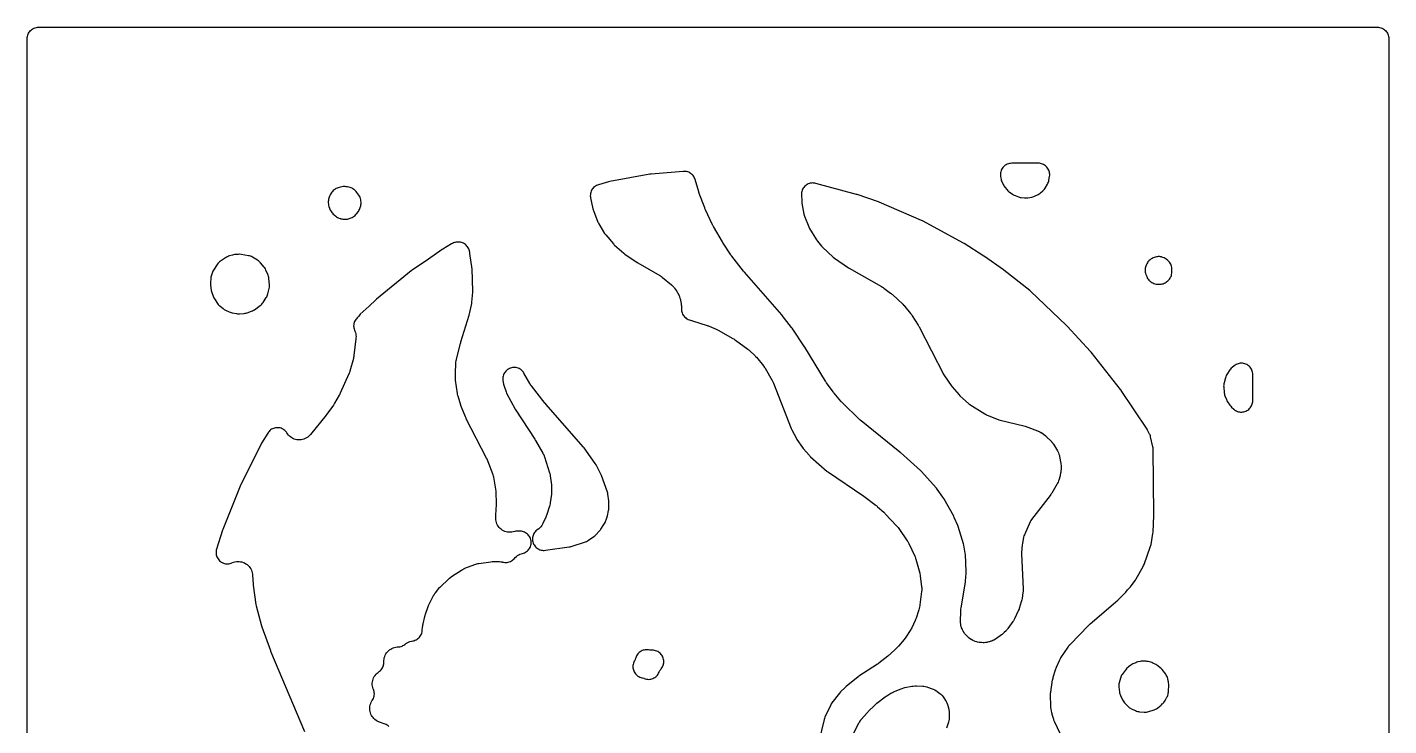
# Model space of a CAD drawing. Header units: millimetres. Extents: x 0 to 300, y 0 to 300.
# Drawn here: x -0.1 to 300.1, y 146.1 to 300.1 of the extents above; entities that cross this region are included whole.
import ezdxf

# ---------------------------------------------------------------- set-up
doc = ezdxf.new("R2010")
doc.units = ezdxf.units.MM
doc.layers.add('CUT', color=7, linetype='CONTINUOUS')

msp = doc.modelspace()

# ---------------------------------------------------------------- linework, layer by layer
at = {"layer": 'CUT'}
for points in [[(-0.15, 2.9225), (-0.15, 297), (-0.15, 297.5886), (-0.135, 297.8947), (-0.099, 298.1371), (-0.0395, 298.3748), (0.0431, 298.6056), (0.1479, 298.8271), (0.2738, 299.0373), (0.4198, 299.2341), (0.5844, 299.4156), (0.7659, 299.5802), (0.9627, 299.7262), (1.1729, 299.8521), (1.3944, 299.9569), (1.6252, 300.0395), (1.8629, 300.099), (2.1053, 300.135), (2.4114, 300.15), (297.5872, 300.15), (297.8933, 300.135), (298.1357, 300.099), (298.3734, 300.0395), (298.6041, 299.9569), (298.8256, 299.8521), (299.0358, 299.7262), (299.2326, 299.5802), (299.4142, 299.4156), (299.5787, 299.2341), (299.7247, 299.0373), (299.8507, 298.8271), (299.9554, 298.6056), (300.038, 298.3748), (300.0975, 298.1371), (300.1335, 297.8947), (300.1485, 297.5886), (300.1485, 2.4114)], [(227.6993, 144.4386), (226.4855, 146.8896), (226.4213, 147.0261), (226.4103, 147.0508), (226.2985, 147.331), (226.2896, 147.3565), (226.2422, 147.4997), (225.9686, 148.3877), (225.9116, 148.5936), (225.8768, 148.7345), (225.8316, 148.9433), (225.6666, 149.825), (225.6413, 149.9781), (225.6373, 150.0056), (225.6056, 150.3144), (225.604, 150.3421), (225.5977, 150.4972), (225.5523, 152.8465), (225.5526, 153.0063), (225.5533, 153.0349), (225.5743, 153.3537), (225.5774, 153.3822), (225.5981, 153.5406), (226.0036, 156.2028), (226.0274, 156.3416), (226.0321, 156.3664), (226.0953, 156.6409), (226.1019, 156.6653), (226.1412, 156.8006), (226.6625, 158.4771), (226.7292, 158.6727), (226.7782, 158.8042), (226.8556, 158.9958), (227.5142, 160.5042), (227.5825, 160.6518), (227.5953, 160.678), (227.7508, 160.9636), (227.7658, 160.9886), (227.8527, 161.1261), (229.4048, 163.4685), (229.5034, 163.6101), (229.5216, 163.635), (229.7377, 163.9037), (229.7581, 163.9268), (229.8752, 164.0535), (233.9129, 168.224), (234.0424, 168.3515), (234.1325, 168.4359), (234.268, 168.5569), (240.4147, 173.7834), (240.6329, 173.9929), (240.9748, 174.3636), (241.8919, 175.2496), (242.0274, 175.3911), (242.1513, 175.5428), (242.5484, 176.0697), (243.173, 176.7467), (243.3407, 176.949), (244.2717, 178.1997), (244.4529, 178.4804), (245.9961, 181.2642), (246.0886, 181.4487), (246.1656, 181.6402), (247.6059, 185.6987), (247.6664, 185.8943), (247.7107, 186.0941), (248.1385, 188.4833), (248.1752, 188.8134), (248.3376, 192.4795), (248.3386, 192.5053), (248.3388, 192.51), (248.3401, 192.6191), (248.1993, 207.1014), (248.1818, 207.3734), (248.1348, 207.6418), (247.6261, 209.8357), (247.5707, 210.036), (247.499, 210.2311), (247.4112, 210.4195), (246.9663, 211.2798), (246.826, 211.5179), (241.1199, 220.0786), (241.0996, 220.1086), (241.0959, 220.114), (241.0054, 220.2373), (234.5401, 228.5057), (234.398, 228.6719), (229.1835, 234.257), (229.165, 234.2766), (229.1616, 234.2802), (229.0811, 234.3608), (221.1406, 241.9579), (220.9562, 242.1178), (215.2809, 246.5737), (215.2609, 246.5893), (215.2572, 246.5921), (215.1708, 246.6556), (210.9485, 249.6228), (210.8919, 249.6614), (210.8792, 249.6698), (210.8368, 249.6973), (206.5112, 252.4393), (206.4831, 252.4568), (206.4781, 252.4599), (206.3575, 252.5296), (197.3074, 257.4265), (197.1075, 257.5234), (187.7809, 261.545), (187.7488, 261.5586), (187.743, 261.561), (187.6058, 261.6132), (182.9139, 263.2437), (182.8815, 263.2547), (182.8759, 263.2566), (182.7387, 263.2978), (173.7663, 265.718), (173.5267, 265.7701), (173.2832, 265.7986), (173.0381, 265.803), (172.7938, 265.7835), (172.5525, 265.7401), (172.3166, 265.6732), (172.0884, 265.5836), (171.8701, 265.4721), (171.6638, 265.3397), (171.4714, 265.1878), (171.2948, 265.0177), (171.1357, 264.8312), (170.9957, 264.63), (170.8761, 264.416), (170.7779, 264.1914), (170.7023, 263.9582), (170.6498, 263.7187), (170.6211, 263.4753), (170.6163, 263.2302), (170.6597, 261.7665), (170.6729, 261.5733), (170.7011, 261.3816), (171.1619, 258.9141), (171.2169, 258.6817), (171.2939, 258.4557), (172.2151, 256.1205), (172.3005, 255.9281), (172.4018, 255.7437), (173.917, 253.2396), (174.1282, 252.942), (175.0129, 251.8706), (175.2461, 251.6244), (177.6101, 249.4451), (177.8892, 249.2225), (180.96, 247.1132), (181.1432, 246.9987), (188.2715, 242.9605), (188.4763, 242.8357), (188.6125, 242.7465), (188.8089, 242.6089), (190.2647, 241.5174), (190.4165, 241.3973), (190.5174, 241.3132), (190.6628, 241.1854), (192.954, 239.0656), (193.1332, 238.8883), (193.2506, 238.7639), (193.4175, 238.575), (194.6968, 237.0241), (194.8391, 236.8403), (194.9318, 236.7126), (195.0624, 236.5203), (196.3704, 234.4603), (196.4569, 234.3171), (196.5135, 234.2186), (196.5935, 234.0717), (202.0406, 223.519), (202.1902, 223.2666), (203.6393, 221.1207), (203.8264, 220.8773), (205.3766, 219.0985), (205.5716, 218.8985), (207.4204, 217.2032), (207.5956, 217.0567), (207.7834, 216.9268), (211.0366, 214.89), (211.2159, 214.7877), (211.4031, 214.7007), (213.7988, 213.7041), (213.9788, 213.6372), (214.1634, 213.5844), (219.9839, 212.1568), (220.2016, 212.0964), (220.3484, 212.0508), (220.5623, 211.9773), (222.6913, 211.1732), (222.8494, 211.1094), (222.8774, 211.0973), (223.1593, 210.9604), (223.4277, 210.7984), (223.4531, 210.7815), (223.5927, 210.6836), (224.29, 210.1709), (224.4027, 210.0847), (224.4226, 210.0689), (224.6377, 209.8841), (224.6564, 209.8668), (224.7586, 209.7685), (225.5974, 208.9297), (225.7486, 208.7695), (225.7746, 208.7402), (226.0473, 208.3946), (226.0698, 208.3624), (226.1904, 208.1781), (227.0654, 206.7526), (227.1534, 206.6015), (227.1684, 206.5741), (227.3103, 206.2858), (227.4147, 206.0119), (227.5006, 205.7022), (227.5076, 205.6718), (227.5424, 205.5005), (227.8188, 203.9601), (227.8437, 203.8017), (227.8476, 203.7732), (227.8747, 203.4796), (227.8765, 203.1847), (227.8755, 203.156), (227.8662, 202.9959), (227.7881, 202.0105), (227.7686, 201.8241), (227.7643, 201.7909), (227.6975, 201.4221), (227.6899, 201.3894), (227.6427, 201.208), (227.3816, 200.2969), (227.3357, 200.1486), (227.327, 200.1222), (227.2259, 199.8554), (227.1032, 199.5978), (227.0902, 199.5732), (227.0148, 199.4376), (225.8479, 197.4346), (225.7172, 197.2262), (225.6239, 197.0878), (225.4798, 196.8884), (221.3768, 191.5882), (221.2107, 191.3452), (221.0742, 191.0844), (219.7824, 188.216), (219.6831, 187.9585), (219.6129, 187.6917), (219.3295, 186.3103), (219.2849, 185.9863), (219.1661, 184.326), (219.1624, 184.0331), (219.517, 176.2996), (219.5209, 176.1119), (219.5208, 176.0784), (219.5004, 175.7035), (219.4969, 175.6701), (219.4726, 175.4839), (219.2631, 174.1388), (219.2115, 173.8715), (219.1699, 173.6915), (219.0989, 173.4286), (218.6583, 172.0029), (218.6144, 171.8698), (218.6061, 171.8461), (218.5035, 171.5853), (218.4935, 171.5623), (218.435, 171.435), (217.6039, 169.7113), (217.5329, 169.5717), (217.5197, 169.547), (217.3607, 169.2774), (217.3455, 169.2539), (217.2577, 169.1243), (216.1331, 167.5365), (216.0485, 167.4218), (216.0329, 167.4015), (215.851, 167.1821), (215.8339, 167.163), (215.7368, 167.0586), (215.3323, 166.6401), (215.2065, 166.516), (215.1835, 166.4943), (214.9151, 166.2645), (214.8902, 166.2451), (214.7481, 166.1399), (213.6079, 165.3363), (213.4406, 165.2251), (213.4103, 165.206), (213.0592, 165.0112), (213.027, 164.9955), (212.8441, 164.9124), (212.5784, 164.8002), (212.4335, 164.7425), (212.4074, 164.7328), (212.1112, 164.6358), (212.0844, 164.6282), (211.9335, 164.589), (211.6769, 164.5281), (211.5198, 164.4942), (211.4915, 164.4888), (211.1992, 164.4454), (210.9042, 164.4271), (210.8754, 164.4266), (210.7146, 164.427), (210.3184, 164.4365), (210.141, 164.4449), (210.1093, 164.4472), (209.7851, 164.4858), (209.466, 164.555), (209.4354, 164.5632), (209.2649, 164.613), (208.9594, 164.7103), (208.7755, 164.7741), (208.743, 164.7864), (208.4152, 164.9296), (208.104, 165.1061), (208.0747, 165.1248), (207.9134, 165.2337), (207.6021, 165.4558), (207.4642, 165.559), (207.44, 165.578), (207.2003, 165.7847), (206.9806, 166.0125), (206.9603, 166.0356), (206.8495, 166.1674), (206.6066, 166.4705), (206.4893, 166.625), (206.4691, 166.6531), (206.276, 166.9528), (206.115, 167.2709), (206.101, 167.3026), (206.0271, 167.4819), (205.9388, 167.7128), (205.8779, 167.8846), (205.8677, 167.9156), (205.779, 168.2388), (205.7271, 168.5401), (205.7025, 168.8743), (205.7017, 168.9068), (205.7017, 169.0892), (205.7572, 171.4158), (205.7729, 171.6799), (205.7898, 171.8586), (205.824, 172.1208), (206.7706, 177.8055), (206.7765, 177.8428), (206.7776, 177.8497), (206.7962, 178.0071), (206.9477, 179.7544), (206.954, 180.0939), (206.7665, 183.8841), (206.7342, 184.1791), (206.4402, 185.9108), (206.3631, 186.2334), (205.1785, 190.0497), (205.0882, 190.2947), (204.3255, 192.0716), (204.2043, 192.3161), (201.9796, 196.2501), (201.828, 196.4861), (200.5227, 198.288), (200.3654, 198.4837), (197.0288, 202.2317), (196.8319, 202.4294), (192.437, 206.3762), (192.4174, 206.3936), (192.4138, 206.3967), (192.329, 206.4681), (183.7606, 213.3528), (183.6309, 213.462), (183.5444, 213.5382), (183.4196, 213.6531), (179.6473, 217.2916), (179.501, 217.4407), (179.4046, 217.5447), (179.2669, 217.7018), (177.8191, 219.4487), (177.7402, 219.5471), (177.6878, 219.6149), (177.6123, 219.716), (176.1479, 221.7466), (176.0628, 221.8698), (176.0066, 221.9547), (175.9264, 222.0812), (171.3798, 229.5828), (171.3446, 229.6392), (171.3366, 229.6518), (171.3096, 229.6928), (168.562, 233.7868), (168.5411, 233.8174), (168.5373, 233.8229), (168.4448, 233.9479), (166.3532, 236.598), (166.3379, 236.6171), (166.3354, 236.6203), (166.2701, 236.6981), (158.035, 246.1146), (157.9658, 246.1959), (157.9196, 246.2519), (157.8528, 246.3353), (155.2775, 249.6425), (155.1897, 249.7598), (155.1317, 249.8407), (155.0486, 249.9614), (153.3543, 252.528), (153.292, 252.6256), (153.2506, 252.6927), (153.1914, 252.7922), (151.2083, 256.2423), (151.1386, 256.3692), (151.0928, 256.4564), (151.0281, 256.5859), (149.4461, 259.9081), (149.3783, 260.0588), (149.3346, 260.1622), (149.2735, 260.3158), (148.0826, 263.5157), (148.0403, 263.6356), (148.0129, 263.7176), (147.9747, 263.8388), (147.1624, 266.5762), (147.0816, 266.8064), (146.9788, 267.0277), (146.8549, 267.2379), (146.7112, 267.435), (146.5488, 267.6172), (146.3695, 267.7827), (146.1749, 267.9299), (145.9669, 268.0574), (145.7475, 268.1641), (145.5187, 268.2488), (145.2827, 268.3109), (145.0418, 268.3496), (144.7983, 268.3647), (144.5544, 268.356), (137.4287, 267.7518), (137.1996, 267.7216), (128.3245, 266.1336), (128.0652, 266.0728), (125.8422, 265.4247), (125.6066, 265.3431), (125.3803, 265.2384), (125.1656, 265.1117), (124.9645, 264.9642), (124.7792, 264.7975), (124.6114, 264.6131), (124.4628, 264.4129), (124.3348, 264.1989), (124.2288, 263.9732), (124.1458, 263.7381), (124.0867, 263.4959), (124.052, 263.249), (124.042, 262.9998), (124.0569, 262.7509), (124.0965, 262.5048), (124.6028, 260.1236), (124.6562, 259.9163), (124.7272, 259.7144), (125.7366, 257.1926), (125.8191, 257.0086), (125.9161, 256.8318), (127.2074, 254.6879), (127.3181, 254.5198), (127.4419, 254.3613), (129.1368, 252.3617), (129.2622, 252.2245), (129.3974, 252.0969), (131.4209, 250.3261), (131.6703, 250.1341), (134.3853, 248.3048), (134.4124, 248.2868), (134.4173, 248.2835), (134.5341, 248.2115), (139.4096, 245.3876), (139.5446, 245.3055), (139.5685, 245.2903), (139.8279, 245.1092), (139.8505, 245.092), (139.9742, 244.9934), (141.9709, 243.3329), (142.0958, 243.2243), (142.1177, 243.2044), (142.3336, 242.99), (142.5297, 242.7573), (142.5478, 242.7339), (142.6459, 242.6006), (143.0302, 242.0532), (143.1204, 241.9188), (143.136, 241.8944), (143.2984, 241.6146), (143.3118, 241.5889), (143.3838, 241.444), (143.6336, 240.9128), (143.7031, 240.7558), (143.7149, 240.7275), (143.8225, 240.4308), (143.9025, 240.1256), (143.9089, 240.0955), (143.941, 239.9269), (144.0745, 239.1243), (144.1052, 238.8972), (144.1213, 238.7424), (144.1381, 238.5138), (144.1652, 237.8775), (144.1885, 237.6268), (144.237, 237.3797), (144.3101, 237.1388), (144.407, 236.9064), (144.5269, 236.6849), (144.6684, 236.4767), (144.8301, 236.2837), (145.0104, 236.1079), (145.2075, 235.9512), (145.4194, 235.8151), (145.6438, 235.701), (145.8786, 235.6101), (146.1214, 235.5433), (146.3798, 235.486), (146.4096, 235.4779), (146.5753, 235.4289), (149.792, 234.3967), (149.9651, 234.3365), (150.0816, 234.2927), (150.2516, 234.224), (151.8179, 233.5465), (151.9813, 233.4711), (152.091, 233.4173), (152.2506, 233.3341), (155.4967, 231.5428), (155.7162, 231.4118), (155.8619, 231.3179), (156.0719, 231.1722), (158.8028, 229.1365), (158.9674, 229.0065), (159.0766, 228.9152), (159.2336, 228.7762), (160.2206, 227.8523), (160.3924, 227.6806), (160.5053, 227.5603), (160.6657, 227.3779), (162.2108, 225.501), (162.3033, 225.384), (162.3194, 225.3628), (162.49, 225.1183), (162.5044, 225.0958), (162.5823, 224.9687), (164.1684, 222.2599), (164.2424, 222.1275), (164.2551, 222.1035), (164.3867, 221.8304), (164.3975, 221.8055), (164.4548, 221.6652), (168.3101, 211.6658), (168.4549, 211.3554), (169.4909, 209.4818), (169.6221, 209.2702), (170.8588, 207.4808), (171.0065, 207.2879), (172.3598, 205.6875), (172.4893, 205.5457), (172.6294, 205.4143), (176.3107, 202.2168), (176.5506, 202.0326), (184.1503, 196.8986), (184.2384, 196.8373), (184.2976, 196.7947), (184.3839, 196.7309), (187.0871, 194.6701), (187.2028, 194.5783), (187.2801, 194.5143), (187.3921, 194.418), (188.7754, 193.1797), (188.8973, 193.0656), (188.9784, 192.9863), (189.0951, 192.8669), (191.6267, 190.1582), (191.8073, 189.9501), (191.9246, 189.8045), (192.0894, 189.5838), (193.9616, 186.8741), (194.0472, 186.7446), (194.062, 186.7211), (194.2168, 186.452), (194.2296, 186.4273), (194.2985, 186.2882), (195.6026, 183.5108), (195.6657, 183.3689), (195.6764, 183.3433), (195.7847, 183.0523), (195.7933, 183.0259), (195.8383, 182.8773), (196.7075, 179.777), (196.744, 179.6365), (196.7501, 179.6112), (196.8066, 179.3263), (196.8107, 179.3006), (196.8306, 179.1568), (197.1216, 176.7108), (197.1372, 176.5501), (197.1394, 176.5213), (197.149, 176.2246), (197.133, 175.9282), (197.1302, 175.8994), (197.1112, 175.7391), (196.6116, 172.1924), (196.5842, 172.0258), (196.5787, 171.9961), (196.5017, 171.6674), (196.4935, 171.6383), (196.444, 171.4768), (195.9115, 169.8706), (195.8333, 169.6566), (195.7758, 169.513), (195.6848, 169.3042), (194.9285, 167.7046), (194.8075, 167.4703), (194.7198, 167.3142), (194.5826, 167.089), (193.6308, 165.6437), (193.5005, 165.4582), (193.4082, 165.335), (193.2668, 165.1577), (192.0112, 163.6769), (191.8683, 163.5178), (191.7683, 163.4127), (191.6166, 163.262), (190.0448, 161.7876), (189.9101, 161.6672), (189.8167, 161.5877), (189.6764, 161.4739), (187.678, 159.9322), (187.5694, 159.8515), (187.4946, 159.798), (187.3832, 159.7213), (183.2968, 157.015), (183.1278, 156.8925), (180.4508, 154.7782), (180.2318, 154.5834), (179.2262, 153.577), (179.0083, 153.3279), (177.3425, 151.148), (177.1951, 150.9328), (177.071, 150.7034), (175.7721, 147.9711), (175.6719, 147.7281), (175.5977, 147.4759), (173.3695, 138.1018)], [(79.6121, 145.967), (79.4237, 146.1228), (79.2209, 146.2594), (79.0058, 146.3756), (78.7804, 146.4702), (77.5508, 146.9167), (77.3826, 146.9823), (77.3528, 146.9948), (77.0533, 147.1375), (76.7938, 147.2934), (76.5505, 147.4735), (76.3256, 147.6761), (76.1213, 147.8995), (75.9394, 148.1414), (75.7815, 148.3997), (75.6493, 148.672), (75.5438, 148.9558), (75.4661, 149.2483), (75.4169, 149.547), (75.3967, 149.8491), (75.4055, 150.1517), (75.4435, 150.452), (75.5101, 150.7473), (75.6048, 151.0348), (75.7267, 151.3119), (75.8747, 151.576), (75.9617, 151.7012), (76.0959, 151.9172), (76.2075, 152.1457), (76.2954, 152.3843), (76.3585, 152.6307), (76.3963, 152.8822), (76.4083, 153.1362), (76.3945, 153.3901), (76.3549, 153.6413), (76.29, 153.8872), (76.2005, 154.1252), (76.1512, 154.2386), (76.055, 154.5384), (75.9893, 154.8464), (75.9547, 155.1594), (75.9516, 155.4742), (75.98, 155.7878), (76.0396, 156.097), (76.1299, 156.3987), (76.2498, 156.6899), (76.3983, 156.9676), (76.5738, 157.229), (76.7746, 157.4716), (76.9987, 157.6929), (77.2437, 157.8906), (77.3818, 157.9809), (77.5799, 158.1247), (77.763, 158.2871), (77.9293, 158.4667), (78.0772, 158.6617), (78.2054, 158.8702), (78.3126, 159.0902), (78.3978, 159.3197), (78.4601, 159.5564), (78.4989, 159.7981), (78.514, 160.0424), (78.5085, 160.1929), (78.5102, 160.193), (78.5101, 160.195), (78.5137, 160.5273), (78.5462, 160.8287), (78.6076, 161.1255), (78.6973, 161.4151), (78.8144, 161.6947), (78.9579, 161.9617), (79.1264, 162.2137), (79.3184, 162.4483), (79.5321, 162.6632), (79.7655, 162.8567), (80.0165, 163.0267), (80.2826, 163.1718), (80.5615, 163.2906), (80.8505, 163.382), (81.147, 163.4452), (81.4482, 163.4795), (81.5913, 163.4819), (81.8271, 163.4971), (82.0604, 163.5345), (82.2892, 163.5937), (82.5113, 163.6743), (82.7248, 163.7754), (82.9278, 163.8963), (83.1186, 164.0358), (83.1832, 164.088), (83.3372, 164.2057), (83.3652, 164.2261), (83.664, 164.4199), (83.9534, 164.5677), (84.2565, 164.6848), (84.5701, 164.77), (84.8867, 164.8217), (85.1344, 164.8751), (85.3754, 164.9534), (85.6072, 165.0556), (85.8275, 165.1808), (86.034, 165.3277), (86.2246, 165.4947), (86.3973, 165.6801), (86.5503, 165.882), (86.6821, 166.0984), (86.7913, 166.3271), (86.8768, 166.5656), (86.9377, 166.8115), (86.9735, 167.0624), (87.0506, 167.9099), (87.0822, 168.1618), (87.1093, 168.3319), (87.1579, 168.581), (87.5299, 170.1979), (87.5847, 170.4077), (87.6259, 170.5491), (87.6927, 170.7554), (88.2837, 172.4164), (88.3775, 172.6541), (88.4467, 172.8132), (88.5565, 173.044), (89.474, 174.8141), (89.553, 174.9586), (89.5677, 174.9842), (89.7442, 175.262), (89.7611, 175.2861), (89.8533, 175.4121), (89.8669, 175.4296), (90.8537, 176.6491), (90.8952, 176.6902), (92.8396, 178.5408), (92.967, 178.6566), (92.9903, 178.6768), (93.2604, 178.8903), (93.2854, 178.9082), (93.4276, 179.0055), (95.6552, 180.4553), (95.8179, 180.5554), (95.8474, 180.5726), (96.187, 180.7473), (96.2181, 180.7613), (96.3942, 180.8354), (98.5529, 181.6806), (98.76, 181.7547), (98.7972, 181.7668), (99.2225, 181.8781), (99.2609, 181.8858), (99.4777, 181.9225), (102.1117, 182.2897), (102.3812, 182.3174), (102.5646, 182.3296), (102.8355, 182.3377), (103.776, 182.3321), (103.9502, 182.327), (103.9813, 182.3253), (104.3001, 182.2937), (104.5869, 182.238), (104.6686, 182.214), (104.9164, 182.155), (105.1689, 182.1215), (105.4235, 182.1138), (105.6776, 182.1321), (105.9285, 182.1762), (106.1736, 182.2456), (106.4103, 182.3395), (106.6363, 182.4571), (106.8492, 182.597), (107.0467, 182.7579), (107.2268, 182.938), (107.4952, 183.2353), (107.7272, 183.4457), (107.9789, 183.6321), (108.248, 183.7924), (108.5316, 183.9252), (108.8271, 184.0291), (109.0887, 184.0927), (109.3253, 184.1628), (109.5539, 184.2559), (109.7721, 184.371), (109.978, 184.5071), (110.1694, 184.6629), (110.3445, 184.8367), (110.5017, 185.027), (110.6393, 185.2318), (110.7561, 185.4492), (110.8508, 185.6771), (110.9227, 185.9132), (110.9709, 186.1552), (110.995, 186.4008), (110.9948, 186.6475), (110.9702, 186.8931), (110.9216, 187.135), (110.8493, 187.371), (110.7542, 187.5987), (110.637, 187.8159), (110.499, 188.0205), (110.3415, 188.2105), (110.1661, 188.384), (109.9744, 188.5394), (109.7683, 188.6751), (109.5498, 188.7899), (109.3211, 188.8825), (109.0844, 188.9522), (108.8419, 188.9982), (108.5961, 189.02), (108.1499, 189.0376), (107.8913, 189.0343), (107.6343, 189.0044), (107.3818, 188.9481), (107.0163, 188.8464), (106.7086, 188.7919), (106.3995, 188.7682), (106.0895, 188.775), (105.7817, 188.8123), (105.4791, 188.8797), (105.1846, 188.9767), (104.901, 189.1021), (104.6312, 189.2549), (104.3778, 189.4334), (104.1431, 189.6361), (103.9296, 189.8609), (103.7392, 190.1056), (103.5739, 190.3679), (103.4352, 190.6452), (103.3245, 190.9348), (103.2428, 191.2339), (103.191, 191.5396), (103.1695, 191.8489), (103.1795, 192.1886), (103.1824, 192.2258), (103.1983, 192.3846), (103.1985, 192.386), (103.2115, 192.5251), (103.3686, 194.9266), (103.3726, 195.1734), (103.2941, 197.5187), (103.2632, 197.8355), (102.7636, 200.9151), (102.7067, 201.1765), (102.6222, 201.4303), (101.2567, 204.8996), (101.1548, 205.1252), (96.6957, 213.8169), (96.6257, 213.9607), (96.5803, 214.0594), (96.5165, 214.2061), (95.6227, 216.3885), (95.5583, 216.5572), (95.5173, 216.6729), (95.4611, 216.8446), (94.8681, 218.8149), (94.8302, 218.9497), (94.8239, 218.974), (94.7634, 219.2473), (94.7589, 219.2719), (94.7364, 219.4101), (94.3203, 222.2993), (94.3092, 222.8976), (94.3049, 223.1275), (94.303, 223.2288), (94.2918, 223.8316), (94.3828, 226.0202), (94.3959, 226.2135), (94.3991, 226.248), (94.4551, 226.6313), (94.4618, 226.6652), (94.5046, 226.8543), (95.4262, 230.489), (95.4528, 230.5882), (95.4718, 230.6553), (95.5011, 230.7537), (97.3522, 236.6736), (97.4168, 236.9252), (97.8837, 239.2391), (97.9226, 239.5048), (98.1241, 241.6978), (98.133, 242.0158), (98.0513, 244.3045), (98.0512, 244.4761), (98.0354, 244.7493), (97.9702, 246.5732), (97.9494, 246.8178), (97.4878, 250.2434), (97.4491, 250.459), (97.3645, 250.8344), (97.2999, 251.0677), (97.2131, 251.2937), (97.1048, 251.5103), (96.9761, 251.7153), (96.8281, 251.9069), (96.6623, 252.0833), (96.4802, 252.2429), (96.2835, 252.3841), (96.0741, 252.5056), (95.8539, 252.6062), (95.625, 252.6851), (95.3896, 252.7415), (95.1498, 252.7749), (94.9079, 252.7849), (94.6661, 252.7715), (94.4268, 252.7347), (94.2198, 252.682), (94.0823, 252.652), (93.8536, 252.5785), (93.633, 252.4834), (93.4226, 252.3676), (91.5156, 251.1954), (91.4915, 251.1803), (91.4871, 251.1776), (91.3871, 251.1111), (88.3369, 248.9764), (84.7194, 246.5521), (84.5345, 246.4154), (76.895, 240.2067), (76.7292, 240.0592), (75.276, 238.6466), (73.2956, 236.8476), (73.1146, 236.6653), (72.9532, 236.4654), (72.8181, 236.2575), (72.604, 236.0494), (72.4396, 235.8734), (72.2929, 235.6825), (72.1653, 235.4783), (72.0579, 235.2628), (71.9717, 235.0379), (71.9076, 234.8058), (71.866, 234.5686), (71.8475, 234.3285), (71.8522, 234.0878), (71.8801, 233.8486), (71.9308, 233.6132), (72.0039, 233.3838), (72.0987, 233.1625), (72.1112, 233.1367), (72.2158, 232.8573), (72.2935, 232.5692), (72.3435, 232.275), (72.3653, 231.9774), (72.3583, 231.6504), (72.3561, 231.6187), (72.3396, 231.4415), (71.9134, 227.7972), (71.872, 227.5282), (71.8373, 227.347), (71.7766, 227.0818), (71.0344, 224.3096), (70.9922, 224.164), (70.9842, 224.138), (70.8824, 223.8525), (70.8722, 223.8273), (70.8127, 223.6878), (68.9009, 219.4447), (68.8222, 219.2809), (68.7662, 219.171), (68.6797, 219.0112), (67.6559, 217.2241), (67.5567, 217.0608), (67.4866, 216.9516), (67.3792, 216.7935), (65.9621, 214.8175), (65.8918, 214.7227), (65.843, 214.6591), (65.7698, 214.5666), (62.3394, 210.3684), (62.2179, 210.227), (62.1956, 210.2023), (61.9535, 209.9598), (61.7119, 209.7616), (61.4517, 209.5884), (61.1756, 209.4419), (60.8863, 209.3235), (60.5868, 209.2344), (60.2798, 209.1754), (59.9685, 209.1473), (59.656, 209.1501), (59.3452, 209.184), (59.0394, 209.2486), (58.7415, 209.3432), (58.4545, 209.4669), (58.1812, 209.6185), (57.9242, 209.7965), (57.6862, 209.9991), (57.4695, 210.2244), (57.2763, 210.47), (57.1376, 210.6876), (56.9983, 210.8847), (56.8405, 211.0675), (56.6659, 211.2341), (56.476, 211.3832), (56.2726, 211.5132), (56.0576, 211.6231), (55.833, 211.7116), (55.601, 211.7781), (55.3636, 211.8219), (55.123, 211.8426), (54.8816, 211.8401), (54.6416, 211.8142), (54.4052, 211.7653), (54.1746, 211.6938), (53.952, 211.6005), (53.7394, 211.4861), (53.5389, 211.3517), (53.3522, 211.1986), (53.1812, 211.0282), (53.0274, 210.8421), (52.8923, 210.6421), (51.544, 208.4218), (51.4446, 208.2419), (46.8983, 199.1463), (46.8141, 198.9592), (42.9849, 189.4114), (42.971, 189.3759), (42.9685, 189.3694), (42.9158, 189.2175), (41.6183, 185.0503), (41.5559, 184.8076), (41.5181, 184.5598), (41.5053, 184.3095), (41.5176, 184.0592), (41.555, 183.8114), (41.6169, 183.5685), (41.7028, 183.3331), (41.8119, 183.1075), (41.9431, 182.8939), (42.0949, 182.6946), (42.266, 182.5114), (42.4545, 182.3463), (42.6586, 182.2008), (42.8762, 182.0766), (43.1052, 181.9748), (43.3433, 181.8964), (43.588, 181.8422), (43.8368, 181.8128), (44.0874, 181.8085), (44.3372, 181.8292), (44.5836, 181.8749), (44.8242, 181.945), (44.9885, 182.0114), (44.9887, 182.0109), (45.3652, 182.163), (45.6661, 182.251), (45.9743, 182.3086), (46.2867, 182.3351), (46.6002, 182.3305), (46.9117, 182.2946), (47.2181, 182.2279), (47.5163, 182.131), (47.8034, 182.0049), (48.0764, 181.8509), (48.3328, 181.6704), (48.57, 181.4653), (48.7855, 181.2376), (48.9773, 180.9895), (49.1434, 180.7236), (49.2823, 180.4425), (49.3924, 180.1489), (49.4727, 179.8459), (49.5273, 179.5065), (49.531, 179.4733), (49.5468, 179.287), (49.6628, 177.3455), (49.6653, 177.3075), (49.6659, 177.3006), (49.683, 177.1411), (50.2848, 172.843), (50.3415, 172.5588), (51.4978, 168.1248), (51.5705, 167.893), (53.4842, 162.6878), (53.508, 162.6255), (53.5136, 162.6116), (53.5323, 162.566), (61.0027, 144.8343)], [(181.7611, 143.7877), (183.3689, 146.809), (183.4693, 146.9858), (183.488, 147.0169), (183.7166, 147.3529), (183.7386, 147.3817), (183.8663, 147.54), (185.0336, 148.9092), (185.1433, 149.0323), (185.2196, 149.1142), (185.3347, 149.2324), (186.8066, 150.6794), (186.9707, 150.8314), (187.0851, 150.9312), (187.258, 151.0732), (189.096, 152.4925), (189.2911, 152.6334), (189.4264, 152.7247), (189.6301, 152.8527), (190.3289, 153.2615), (190.5462, 153.3791), (190.6962, 153.4541), (190.9208, 153.5572), (192.6246, 154.2723), (192.8007, 154.3411), (192.8325, 154.3526), (193.1939, 154.463), (193.2267, 154.4713), (193.4112, 154.5127), (194.9878, 154.8253), (195.2144, 154.863), (195.2548, 154.8685), (195.7126, 154.9021), (195.7534, 154.9026), (195.983, 154.8983), (197.4043, 154.8282), (197.5773, 154.8156), (197.6082, 154.8127), (197.9239, 154.7676), (198.234, 154.6935), (198.2639, 154.6849), (198.4294, 154.6331), (199.4472, 154.288), (199.641, 154.2162), (199.6752, 154.2025), (200.0192, 154.0417), (200.3435, 153.8441), (200.3738, 153.8232), (200.5408, 153.7015), (201.1505, 153.2306), (201.3131, 153.0976), (201.3414, 153.0731), (201.6186, 152.8045), (201.864, 152.5066), (201.8861, 152.4764), (202.0056, 152.3036), (202.4142, 151.6758), (202.5209, 151.5017), (202.5391, 151.4701), (202.7084, 151.1352), (202.8403, 150.7839), (202.8512, 150.7491), (202.9071, 150.5527), (203.0983, 149.8047), (203.1393, 149.6259), (203.1459, 149.5938), (203.197, 149.2606), (203.2154, 148.924), (203.2156, 148.8912), (203.2121, 148.7079), (203.1714, 147.7698), (203.1592, 147.589), (203.1562, 147.5567), (203.1097, 147.2269), (203.0316, 146.9031), (203.0225, 146.872), (202.9674, 146.6994), (202.57, 145.5518)]]:
    msp.add_lwpolyline(points, dxfattribs=at)
for points in [[(216.0049, 269.9488), (215.7782, 269.8381), (215.5638, 269.705), (215.3639, 269.551), (215.1805, 269.3776), (215.0155, 269.1867), (214.8707, 268.9801), (214.7474, 268.7599), (214.6469, 268.5284), (214.5703, 268.288), (214.5183, 268.0411), (214.4914, 267.7901), (214.49, 267.5378), (214.514, 267.2866), (214.5793, 266.8423), (214.6258, 266.6059), (214.6948, 266.375), (214.7857, 266.1519), (215.1139, 265.4458), (215.2134, 265.2539), (215.3292, 265.0713), (215.4603, 264.8993), (215.9876, 264.2664), (216.1313, 264.1082), (216.2879, 263.9629), (216.4564, 263.8315), (217.1679, 263.324), (217.3496, 263.2058), (217.5409, 263.1039), (217.7403, 263.0189), (218.489, 262.7376), (218.6846, 262.6731), (218.8847, 262.625), (219.0882, 262.5935), (219.8212, 262.5108), (220.0704, 262.4952), (220.3199, 262.5046), (220.5672, 262.5388), (221.4094, 262.6984), (221.6279, 262.7502), (221.841, 262.8213), (222.0468, 262.9112), (222.8174, 263.2901), (223.0045, 263.3922), (223.1823, 263.5099), (223.3494, 263.6424), (223.8238, 264.0525), (224.0129, 264.2342), (224.1819, 264.4347), (224.3291, 264.6518), (224.8723, 265.5519), (224.9862, 265.7628), (225.0794, 265.9836), (225.1509, 266.2123), (225.2003, 266.4468), (225.33, 267.253), (225.3567, 267.4917), (225.3603, 267.7319), (225.3409, 267.9714), (225.2987, 268.2078), (225.2339, 268.4391), (225.1472, 268.6632), (225.0394, 268.8779), (224.9115, 269.0812), (224.7647, 269.2713), (224.6003, 269.4465), (224.4198, 269.6051), (224.225, 269.7456), (224.0175, 269.8668), (223.7994, 269.9675), (223.5727, 270.0468), (223.3394, 270.1039), (223.1016, 270.1385), (222.8617, 270.15), (216.9875, 270.15), (216.7355, 270.1373), (216.486, 270.0992), (216.2417, 270.0362)], [(66.484, 260.2748), (66.5667, 260.0513), (66.6702, 259.8367), (66.7938, 259.6329), (66.9992, 259.3278), (67.1527, 259.1233), (67.3262, 258.9355), (67.5181, 258.7664), (67.8838, 258.4759), (68.0833, 258.3329), (68.2959, 258.2101), (68.5195, 258.1087), (68.5304, 258.1044), (68.6101, 258.0649), (68.8437, 257.9769), (68.9225, 257.9559), (69.0224, 257.9217), (69.2505, 257.8669), (69.4827, 257.8337), (69.5182, 257.832), (69.5508, 257.8268), (69.8099, 257.8126), (70.0038, 257.8222), (70.0148, 257.8222), (70.2366, 257.8318), (70.4567, 257.861), (70.6733, 257.9097), (70.8847, 257.9774), (71.3187, 258.1379), (71.5337, 258.229), (71.7393, 258.3398), (71.9336, 258.4693), (71.9745, 258.4994), (72.1601, 258.6502), (72.3303, 258.818), (72.4838, 259.0013), (72.8861, 259.5313), (73.0226, 259.7304), (73.1393, 259.9417), (73.235, 260.1633), (73.3089, 260.3931), (73.4088, 260.7641), (73.4649, 261.0295), (73.492, 261.2994), (73.4897, 261.5707), (73.458, 261.8401), (73.41, 262.1176), (73.3485, 262.3849), (73.2581, 262.6438), (73.1398, 262.8913), (72.9952, 263.1243), (72.5686, 263.7342), (72.3915, 263.9588), (72.1899, 264.1617), (71.9665, 264.3402), (71.8832, 264.3994), (71.6939, 264.5212), (71.4945, 264.6255), (71.2865, 264.7115), (71.0716, 264.7784), (70.4545, 264.9405), (70.22, 264.9902), (69.9819, 265.0172), (69.7423, 265.0213), (69.5034, 265.0024), (69.2675, 264.9607), (68.6277, 264.8159), (68.4096, 264.756), (68.1977, 264.6767), (67.9939, 264.5785), (67.7999, 264.4623), (67.7096, 264.4026), (67.5217, 264.2652), (67.3473, 264.1109), (67.1881, 263.941), (67.0207, 263.7449), (66.8602, 263.5354), (66.7226, 263.3101), (66.6096, 263.0716), (66.4445, 262.6695), (66.3644, 262.4447), (66.3062, 262.2133), (66.2703, 261.9773), (66.2571, 261.739), (66.2545, 261.4058), (66.2662, 261.1443), (66.3051, 260.8854), (66.3709, 260.6321)], [(40.4876, 241.8612), (40.5438, 241.6498), (40.6183, 241.4442), (41.0065, 240.5031), (41.1278, 240.2501), (41.2768, 240.0123), (41.8427, 239.2126), (41.985, 239.0301), (42.1435, 238.8615), (42.3169, 238.7083), (43.0699, 238.1029), (43.3089, 237.9328), (43.5662, 237.7918), (44.4223, 237.3863), (44.6236, 237.3015), (44.8315, 237.2346), (45.0445, 237.1861), (46.0386, 237.005), (46.2432, 236.9764), (46.4495, 236.9648), (46.656, 236.9702), (47.7045, 237.0414), (47.9341, 237.0677), (48.1603, 237.1151), (48.3811, 237.1831), (49.3325, 237.5252), (49.5521, 237.6162), (49.7621, 237.7276), (49.9605, 237.8584), (51.2523, 238.8013), (51.4275, 238.9417), (51.5895, 239.0972), (51.7368, 239.2666), (51.8683, 239.4486), (52.586, 240.5418), (52.6989, 240.7314), (52.7946, 240.9303), (52.8724, 241.1368), (52.9316, 241.3494), (53.2136, 242.5661), (53.2593, 242.8238), (53.2777, 243.0849), (53.2688, 243.3465), (53.1502, 244.7145), (53.1151, 244.968), (53.0542, 245.2166), (52.9682, 245.4577), (52.4875, 246.6148), (52.3787, 246.8433), (52.2473, 247.0597), (52.0948, 247.2616), (51.2902, 248.2216), (51.0994, 248.4249), (50.8872, 248.6058), (50.6562, 248.7619), (49.5002, 249.4524), (49.2944, 249.5626), (49.0793, 249.6531), (48.8566, 249.7232), (48.6283, 249.7722), (47.0217, 250.0394), (46.7186, 250.0709), (46.4139, 250.0654), (45.5895, 250), (45.3392, 249.9673), (45.0934, 249.9096), (44.4532, 249.7246), (44.2213, 249.6451), (43.9984, 249.5433), (43.7865, 249.4202), (42.4959, 248.5829), (42.2837, 248.4289), (42.0887, 248.2534), (41.9132, 248.0584), (41.7591, 247.8462), (40.9219, 246.5556), (40.7988, 246.3437), (40.697, 246.1208), (40.6175, 245.8889), (40.4323, 245.2479), (40.3747, 245.0029), (40.342, 244.7533), (40.2719, 243.8762), (40.2647, 243.6159), (40.2846, 243.3562), (40.4501, 242.0767)], [(247.2413, 244.3959), (247.4075, 244.2308), (247.4944, 244.1522), (247.6767, 244.0024), (247.8723, 243.8704), (248.0795, 243.7575), (248.2964, 243.6646), (248.3367, 243.6495), (248.5775, 243.5732), (248.8248, 243.5215), (249.0761, 243.4951), (249.4748, 243.4735), (249.7113, 243.4719), (249.947, 243.4926), (250.1796, 243.5355), (250.4071, 243.6002), (250.6275, 243.6861), (250.8387, 243.7925), (251.039, 243.9183), (251.2265, 244.0626), (251.3995, 244.2239), (251.6099, 244.4394), (251.7644, 244.6132), (251.902, 244.8007), (252.0217, 245.0001), (252.1223, 245.2097), (252.203, 245.4279), (252.2631, 245.6525), (252.3021, 245.8818), (252.3195, 246.1137), (252.3356, 246.6756), (252.3301, 246.9287), (252.2989, 247.1799), (252.2425, 247.4267), (252.1615, 247.6665), (252.0566, 247.8969), (251.929, 248.1155), (251.7799, 248.3201), (251.6108, 248.5085), (251.4236, 248.6789), (251.0484, 248.9872), (250.8288, 249.1484), (250.5929, 249.2848), (250.3435, 249.3947), (250.0837, 249.4768), (250.0485, 249.4858), (249.8093, 249.535), (249.5664, 249.5605), (249.3221, 249.5623), (249.0789, 249.5402), (248.9524, 249.5225), (248.6831, 249.4695), (248.4213, 249.3873), (248.1701, 249.2769), (247.9944, 249.1879), (247.7554, 249.0498), (247.5331, 248.8861), (247.3302, 248.699), (247.196, 248.5607), (247.0446, 248.3897), (246.9094, 248.2057), (246.7916, 248.0101), (246.6921, 247.8046), (246.624, 247.6456), (246.5475, 247.4436), (246.4888, 247.2359), (246.4482, 247.0238), (246.4261, 246.8091), (246.4183, 246.6775), (246.4166, 246.4111), (246.4433, 246.146), (246.4981, 245.8853), (246.5803, 245.632), (246.7508, 245.1882), (246.845, 244.9737), (246.9588, 244.769), (247.0913, 244.5758)], [(263.7425, 220.8531), (263.8656, 219.5342), (263.8983, 219.3023), (263.9525, 219.0745), (264.0278, 218.8528), (264.3411, 218.0551), (264.4579, 217.8004), (264.6026, 217.5604), (265.1146, 216.8096), (265.2879, 216.5842), (265.4856, 216.3799), (265.9541, 215.948), (266.1391, 215.7934), (266.3381, 215.6572), (266.5492, 215.5409), (266.7707, 215.4454), (267.0002, 215.3718), (267.2358, 215.3205), (267.4753, 215.2923), (267.7163, 215.2872), (267.9567, 215.3053), (268.1943, 215.3465), (268.4268, 215.4105), (268.652, 215.4965), (268.8679, 215.6038), (269.0725, 215.7314), (269.2638, 215.8781), (269.4401, 216.0426), (269.5997, 216.2233), (269.7412, 216.4185), (269.8632, 216.6265), (269.9647, 216.8452), (270.0445, 217.0727), (270.1021, 217.3068), (270.1369, 217.5454), (270.1485, 217.7862), (270.1485, 223.5648), (270.1364, 223.8102), (270.1003, 224.0533), (270.0405, 224.2917), (269.9576, 224.523), (269.8523, 224.7451), (269.7258, 224.9558), (269.5792, 225.153), (269.4139, 225.3349), (269.2316, 225.4997), (269.034, 225.6458), (268.8229, 225.7717), (268.6006, 225.8764), (268.369, 225.9587), (268.1305, 226.0179), (267.8873, 226.0533), (267.6418, 226.0648), (267.3964, 226.052), (267.1534, 226.0152), (266.9152, 225.9548), (266.6841, 225.8712), (266.4623, 225.7654), (266.2519, 225.6383), (266.0551, 225.4912), (265.602, 225.1164), (265.4203, 224.9504), (265.2558, 224.7673), (265.1101, 224.5689), (264.4396, 223.5549), (264.3042, 223.324), (264.1941, 223.08), (264.1109, 222.8256), (263.8175, 221.7351), (263.7693, 221.518), (263.7406, 221.2975), (263.7316, 221.0753)], [(111.7298, 188.7102), (111.6024, 188.5056), (111.4952, 188.2896), (111.4094, 188.0644), (111.3456, 187.8319), (111.3045, 187.5944), (111.2865, 187.354), (111.2917, 187.113), (111.3201, 186.8736), (111.3715, 186.6381), (111.4452, 186.4086), (111.5408, 186.1873), (111.6572, 185.9762), (111.7934, 185.7773), (111.9481, 185.5925), (112.1199, 185.4234), (112.3072, 185.2716), (112.5082, 185.1386), (112.7211, 185.0256), (112.9439, 184.9336), (113.1746, 184.8634), (113.4109, 184.8159), (113.6507, 184.7913), (113.8917, 184.7899), (114.1318, 184.8117), (119.4004, 185.5483), (119.6201, 185.5891), (119.8353, 185.6494), (122.9624, 186.6779), (123.196, 186.768), (123.4195, 186.8809), (123.6305, 187.0157), (124.8175, 187.8602), (125.005, 188.0075), (125.1776, 188.172), (126.1188, 189.159), (126.2616, 189.3226), (126.3898, 189.4979), (127.0531, 190.4931), (127.1823, 190.7099), (127.2889, 190.9386), (127.7104, 191.9759), (127.785, 192.1861), (127.8407, 192.4022), (128.0824, 193.5513), (128.1203, 193.7868), (128.1356, 194.0248), (128.1573, 195.3395), (128.153, 195.5335), (128.1336, 195.7266), (127.9333, 197.1602), (127.8864, 197.4057), (127.8152, 197.6453), (126.535, 201.2774), (126.4667, 201.4502), (126.3858, 201.6176), (125.3033, 203.6589), (125.1264, 203.9444), (122.6593, 207.3852), (122.5111, 207.5724), (114.2567, 217.0302), (114.2017, 217.0947), (114.1647, 217.139), (114.1112, 217.2047), (111.054, 221.0452), (110.963, 221.1643), (110.9471, 221.1859), (110.7798, 221.4345), (110.7658, 221.4573), (110.6897, 221.5864), (109.4149, 223.8523), (109.2825, 224.0624), (109.1299, 224.2584), (108.9586, 224.4383), (108.7703, 224.6003), (108.5669, 224.7428), (108.3503, 224.8644), (108.1227, 224.9639), (107.8864, 225.0404), (107.6437, 225.093), (107.3969, 225.1212), (107.1485, 225.1249), (106.901, 225.1039), (106.6568, 225.0584), (106.4184, 224.9889), (106.188, 224.8961), (105.9679, 224.7809), (105.7604, 224.6444), (105.5674, 224.488), (105.3909, 224.3133), (105.2326, 224.1219), (105.0941, 223.9157), (104.9768, 223.6968), (104.8817, 223.4673), (104.8099, 223.2295), (104.762, 222.9858), (104.7386, 222.7385), (104.7398, 222.4901), (104.7656, 222.2431), (104.8892, 221.4469), (104.9397, 221.2026), (105.0143, 220.9645), (105.4517, 219.7794), (105.5885, 219.4736), (107.4698, 215.9272), (107.5854, 215.7313), (111.8035, 209.2755), (111.8639, 209.1799), (111.904, 209.1143), (111.9615, 209.017), (113.5746, 206.1894), (113.6673, 206.0165), (113.683, 205.9852), (113.8407, 205.6261), (113.8531, 205.5934), (113.9177, 205.4081), (115.0386, 201.8985), (115.0853, 201.7403), (115.093, 201.7118), (115.1654, 201.39), (115.1706, 201.3609), (115.1961, 201.1979), (115.4628, 199.2059), (115.4877, 198.9574), (115.499, 198.7882), (115.5073, 198.5386), (115.5072, 197.8052), (115.4994, 197.5642), (115.4889, 197.4008), (115.4656, 197.1608), (115.2205, 195.2671), (115.1952, 195.1014), (115.1901, 195.0719), (115.1175, 194.7446), (115.1097, 194.7156), (115.0625, 194.5548), (114.482, 192.7274), (114.3955, 192.4845), (114.3312, 192.3218), (114.2283, 192.0854), (113.5904, 190.7484), (113.5061, 190.5824), (113.4903, 190.5532), (113.3131, 190.2606), (113.1259, 190.011), (112.9148, 189.7812), (112.6819, 189.5734), (112.3552, 189.3356), (112.3556, 189.3352), (112.2212, 189.2377), (112.0407, 189.0779), (111.8764, 188.9016)], [(133.4821, 159.6466), (133.4448, 159.4035), (133.4317, 159.1579), (133.4427, 158.9123), (133.4778, 158.6689), (133.5366, 158.4301), (133.6186, 158.1983), (133.723, 157.9756), (133.8488, 157.7643), (133.9947, 157.5663), (134.1594, 157.3837), (134.3412, 157.2181), (134.5384, 157.0712), (134.7491, 156.9443), (134.9712, 156.8388), (135.2026, 156.7556), (135.4411, 156.6956), (135.5261, 156.6786), (135.8209, 156.5888), (135.9433, 156.538), (136.1749, 156.4549), (136.4136, 156.395), (136.6569, 156.3588), (136.9027, 156.3468), (137.1484, 156.3589), (137.3918, 156.3952), (137.6304, 156.4552), (137.862, 156.5384), (138.0843, 156.6439), (138.2951, 156.7708), (138.4924, 156.9178), (138.6743, 157.0834), (138.8391, 157.2662), (138.9851, 157.4642), (139.1109, 157.6757), (139.2153, 157.8985), (139.2523, 157.9886), (139.398, 158.2631), (139.57, 158.5219), (139.6914, 158.6703), (139.8379, 158.8686), (139.9642, 159.0804), (140.069, 159.3036), (140.1513, 159.5361), (140.2103, 159.7755), (140.2454, 160.0196), (140.2563, 160.2659), (140.2429, 160.5122), (140.2053, 160.7559), (140.1439, 160.9947), (140.0592, 161.2263), (139.9522, 161.4484), (139.8237, 161.659), (139.6752, 161.8558), (139.508, 162.037), (139.3237, 162.2009), (139.1242, 162.3458), (138.9114, 162.4704), (138.6874, 162.5734), (138.4543, 162.6539), (138.2144, 162.7109), (137.97, 162.7441), (137.7236, 162.753), (137.4765, 162.7498), (137.1722, 162.7754), (136.8849, 162.828), (136.6453, 162.86), (136.4037, 162.8687), (136.1623, 162.8541), (135.9235, 162.8161), (135.6895, 162.7553), (135.4625, 162.6722), (135.2445, 162.5675), (135.0377, 162.4423), (134.844, 162.2977), (134.6651, 162.135), (134.5028, 161.9558), (134.3585, 161.7618), (134.2337, 161.5547), (134.1294, 161.3366), (134.0467, 161.1094), (133.9523, 160.8049), (133.8329, 160.5214), (133.7334, 160.3377), (133.6271, 160.1159), (133.543, 159.8848)], [(240.6123, 154.6887), (240.626, 154.5611), (240.6253, 154.5207), (240.6536, 154.2316), (240.6794, 154.0672), (240.7286, 153.6113), (240.7614, 153.3965), (240.8126, 153.1853), (240.882, 152.9793), (240.969, 152.7802), (241.4402, 151.8183), (241.5693, 151.5866), (241.7222, 151.37), (241.8972, 151.1707), (242.6739, 150.3759), (242.8305, 150.2288), (242.9992, 150.0957), (243.1786, 149.9776), (243.3676, 149.8753), (244.2612, 149.4403), (244.4797, 149.3465), (244.7061, 149.2738), (244.9384, 149.223), (245.1745, 149.1946), (246.2249, 149.1183), (246.4709, 149.1126), (246.7163, 149.1311), (246.9587, 149.1736), (247.1957, 149.2398), (248.4381, 149.6535), (248.6725, 149.7449), (248.8965, 149.8594), (249.1078, 149.9957), (249.1775, 150.0513), (249.4966, 150.266), (249.6803, 150.4021), (249.8507, 150.5544), (250.0066, 150.7216), (250.1843, 150.9308), (250.3158, 151.047), (250.5163, 151.2456), (250.6932, 151.4656), (250.8441, 151.7041), (251.2234, 152.3855), (251.3279, 152.596), (251.4122, 152.8154), (251.4755, 153.0417), (251.5173, 153.2729), (251.5372, 153.5071), (251.6052, 155.3105), (251.6023, 155.5569), (251.5752, 155.8017), (251.5242, 156.0427), (251.3857, 156.5672), (251.3095, 156.8066), (251.2096, 157.0372), (251.0871, 157.2565), (250.9431, 157.4625), (250.1398, 158.4972), (249.9508, 158.7135), (249.7384, 158.9068), (249.2245, 159.323), (249.0001, 159.4849), (248.7592, 159.6211), (248.1434, 159.9256), (247.8978, 160.0311), (247.6422, 160.1098), (247.0476, 160.2586), (246.8024, 160.307), (246.5536, 160.3308), (246, 160.3558), (245.7819, 160.3561), (245.5647, 160.3375), (245.3499, 160.3), (244.8247, 160.1844), (244.5762, 160.1161), (244.336, 160.0226), (243.7072, 159.7397), (243.4768, 159.6213), (243.2599, 159.4796), (242.7733, 159.1247), (242.5839, 158.9719), (242.4102, 158.8013), (242.2539, 158.6147), (241.3708, 157.4491), (241.2353, 157.2511), (241.1193, 157.0409), (241.024, 156.8207), (240.9503, 156.5923), (240.6846, 155.6101), (240.6344, 155.3833), (240.6055, 155.1528), (240.5981, 154.9206)]]:
    msp.add_lwpolyline(points, close=True, dxfattribs=at)

doc.saveas('drawing.dxf')
